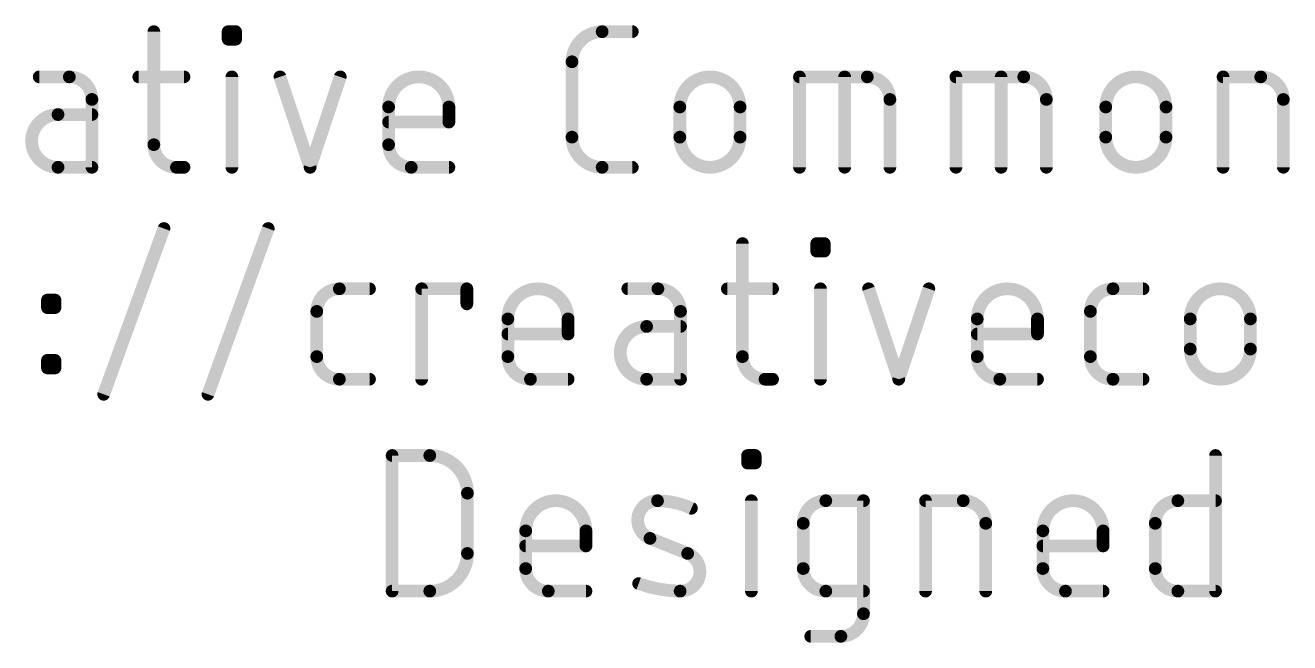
# Model space of a CAD drawing. Extents: x -27.9 to 58.7, y -19.6 to 25.5.
# Drawn here: x -0.51 to 14.65, y -19.59 to -12.19 of the extents above; entities that cross this region are included whole.
import ezdxf

# ---------------------------------------------------------------- set-up
doc = ezdxf.new("R2010")
doc.units = 0
doc.layers.add('51', color=53, linetype='CONTINUOUS')

msp = doc.modelspace()

# ---------------------------------------------------------------- linework, layer by layer
at = {"layer": '51', "const_width": 0.1524}
for points in [[(1.0297, -12.2682), (1.0297, -13.6229)], [(1.9201, -12.3585), (1.9201, -12.2682)], [(1.9201, -12.2682), (2.0104, -12.2682)], [(2.0104, -12.2682), (2.0104, -12.3585)], [(6.4041, -12.2682), (6.7653, -12.2682)], [(2.0104, -12.3585), (1.9201, -12.3585)], [(6.0428, -13.5326), (6.0428, -12.6294)], [(0.0162, -12.8101), (-0.345, -12.8101)], [(0.8491, -12.8101), (1.3909, -12.8101)], [(1.9653, -13.8938), (1.9653, -12.8101)], [(2.5419, -12.8101), (2.9031, -13.8938)], [(2.9031, -13.8938), (3.2644, -12.8101)], [(8.7701, -13.8938), (8.7701, -12.8101)], [(8.7701, -12.8101), (9.5829, -12.8101)], [(9.3119, -13.8938), (9.3119, -12.8101)], [(10.6458, -13.8938), (10.6458, -12.8101)], [(10.6458, -12.8101), (11.4586, -12.8101)], [(11.1877, -13.8938), (11.1877, -12.8101)], [(13.8485, -13.8938), (13.8485, -12.8101)], [(13.8485, -12.8101), (14.3, -12.8101)], [(0.2871, -13.8938), (0.2871, -13.081)], [(9.8538, -13.081), (9.8538, -13.8938)], [(11.7296, -13.081), (11.7296, -13.8938)], [(14.571, -13.081), (14.571, -13.8938)], [(0.2871, -13.2616), (-0.1193, -13.2616)], [(3.8445, -13.6229), (3.8445, -13.1713)], [(4.567, -13.1713), (4.567, -13.3519)], [(7.3355, -13.5326), (7.3355, -13.1713)], [(8.058, -13.1713), (8.058, -13.5326)], [(12.4417, -13.5326), (12.4417, -13.1713)], [(13.1642, -13.1713), (13.1642, -13.5326)], [(4.567, -13.3519), (3.8445, -13.3519)], [(-0.1193, -13.8938), (0.2871, -13.8938)], [(1.3006, -13.8938), (1.3909, -13.8938)], [(4.567, -13.8938), (4.1154, -13.8938)], [(6.7653, -13.8938), (6.4041, -13.8938)], [(0.4281, -16.6144), (1.1506, -14.6276)], [(1.6786, -16.6144), (2.4011, -14.6276)], [(8.0862, -14.8082), (8.0862, -16.1629)], [(8.9766, -14.8985), (8.9766, -14.8082)], [(8.9766, -14.8082), (9.0669, -14.8082)], [(9.0669, -14.8985), (8.9766, -14.8985)], [(9.0669, -14.8082), (9.0669, -14.8985)], [(3.2539, -15.3501), (3.6151, -15.3501)], [(4.2402, -16.4338), (4.2402, -15.3501)], [(4.2402, -15.3501), (4.7821, -15.3501)], [(4.7821, -15.3501), (4.7821, -15.5307)], [(7.0727, -15.3501), (6.7115, -15.3501)], [(7.9056, -15.3501), (8.4474, -15.3501)], [(9.0218, -16.4338), (9.0218, -15.3501)], [(9.5984, -15.3501), (9.9597, -16.4338)], [(9.9597, -16.4338), (10.3209, -15.3501)], [(12.5284, -15.3501), (12.8897, -15.3501)], [(-0.2458, -15.5758), (-0.2458, -15.4855)], [(-0.2458, -15.4855), (-0.1555, -15.4855)], [(-0.1555, -15.4855), (-0.1555, -15.5758)], [(-0.1555, -15.5758), (-0.2458, -15.5758)], [(2.983, -16.1629), (2.983, -15.621)], [(7.3437, -16.4338), (7.3437, -15.621)], [(12.2575, -16.1629), (12.2575, -15.621)], [(5.2738, -16.1629), (5.2738, -15.7113)], [(5.9963, -15.7113), (5.9963, -15.8919)], [(7.3437, -15.8016), (6.9373, -15.8016)], [(10.901, -16.1629), (10.901, -15.7113)], [(11.6235, -15.7113), (11.6235, -15.8919)], [(13.4541, -16.0726), (13.4541, -15.7113)], [(14.1766, -15.7113), (14.1766, -16.0726)], [(5.9963, -15.8919), (5.2738, -15.8919)], [(11.6235, -15.8919), (10.901, -15.8919)], [(-0.2458, -16.2983), (-0.2458, -16.208)], [(-0.2458, -16.208), (-0.1555, -16.208)], [(-0.1555, -16.208), (-0.1555, -16.2983)], [(-0.1555, -16.2983), (-0.2458, -16.2983)], [(3.6151, -16.4338), (3.2539, -16.4338)], [(5.9963, -16.4338), (5.5447, -16.4338)], [(6.9373, -16.4338), (7.3437, -16.4338)], [(8.3571, -16.4338), (8.4474, -16.4338)], [(11.6235, -16.4338), (11.1719, -16.4338)], [(12.8897, -16.4338), (12.5284, -16.4338)], [(3.8862, -18.9738), (3.8862, -17.3482)], [(3.8862, -17.3482), (4.3378, -17.3482)], [(8.1483, -17.4385), (8.1483, -17.3482)], [(8.1483, -17.3482), (8.2386, -17.3482)], [(8.2386, -17.3482), (8.2386, -17.4385)], [(13.7578, -17.3482), (13.7578, -18.9738)], [(8.2386, -17.4385), (8.1483, -17.4385)], [(4.7893, -17.7998), (4.7893, -18.5222)], [(8.1935, -18.9738), (8.1935, -17.8901)], [(9.0858, -17.8901), (9.5373, -17.8901)], [(9.5373, -17.8901), (9.5373, -19.2447)], [(10.2811, -18.9738), (10.2811, -17.8901)], [(10.2811, -17.8901), (10.7327, -17.8901)], [(13.3062, -17.8901), (13.7578, -17.8901)], [(5.4875, -18.7029), (5.4875, -18.2513)], [(6.21, -18.2513), (6.21, -18.4319)], [(8.8149, -18.7029), (8.8149, -18.161)], [(11.0036, -18.161), (11.0036, -18.9738)], [(11.6879, -18.7029), (11.6879, -18.2513)], [(12.4104, -18.2513), (12.4104, -18.4319)], [(13.0353, -18.7029), (13.0353, -18.161)], [(7.4293, -18.5222), (6.9777, -18.3416)], [(6.21, -18.4319), (5.4875, -18.4319)], [(12.4104, -18.4319), (11.6879, -18.4319)], [(4.3378, -18.9738), (3.8862, -18.9738)], [(6.21, -18.9738), (5.7585, -18.9738)], [(9.5373, -18.9738), (9.0858, -18.9738)], [(12.4104, -18.9738), (11.9588, -18.9738)], [(13.7578, -18.9738), (13.3062, -18.9738)], [(9.2664, -19.5157), (8.9052, -19.5157)]]:
    msp.add_lwpolyline(points, dxfattribs=at)
at = {"layer": '51'}
for points, const_width in [([(1.0678, -12.2682, 1), (0.9916, -12.2682)], 0.0762), ([(1.9582, -12.2682, 1), (1.882, -12.2682)], 0.0762), ([(1.9201, -12.2301, 1), (1.9201, -12.3063)], 0.0762), ([(2.0485, -12.2682, 1), (1.9723, -12.2682)], 0.0762), ([(2.0104, -12.3063, 1), (2.0104, -12.2301)], 0.0762), ([(6.4041, -12.2682, 0.4142), (6.0428, -12.6294)], 0.1524), ([(6.4041, -12.2301, 1), (6.4041, -12.3063)], 0.0762), ([(6.4041, -12.3063, 1), (6.4041, -12.2301)], 0.0762), ([(6.7653, -12.3063, 1), (6.7653, -12.2301)], 0.0762), ([(1.9201, -12.3204, 1), (1.9201, -12.3966)], 0.0762), ([(1.882, -12.3585, 1), (1.9582, -12.3585)], 0.0762), ([(1.9723, -12.3585, 1), (2.0485, -12.3585)], 0.0762), ([(2.0104, -12.3966, 1), (2.0104, -12.3204)], 0.0762), ([(6.0809, -12.6294, 1), (6.0047, -12.6294)], 0.0762), ([(6.0047, -12.6294, 1), (6.0809, -12.6294)], 0.0762), ([(-0.345, -12.772, 1), (-0.345, -12.8482)], 0.0762), ([(0.2871, -13.081, 0.4142), (0.0162, -12.8101)], 0.1524), ([(0.0162, -12.772, 1), (0.0162, -12.8482)], 0.0762), ([(0.0162, -12.8482, 1), (0.0162, -12.772)], 0.0762), ([(0.8491, -12.772, 1), (0.8491, -12.8482)], 0.0762), ([(1.3909, -12.8482, 1), (1.3909, -12.772)], 0.0762), ([(2.0034, -12.8101, 1), (1.9272, -12.8101)], 0.0762), ([(2.578, -12.798, 1), (2.5058, -12.8221)], 0.0762), ([(3.3005, -12.8221, 1), (3.2282, -12.798)], 0.0762), ([(4.567, -13.1713, 1), (3.8445, -13.1713)], 0.1524), ([(8.058, -13.1713, 1), (7.3355, -13.1713)], 0.1524), ([(8.8082, -12.8101, 1), (8.732, -12.8101)], 0.0762), ([(8.7701, -12.772, 1), (8.7701, -12.8482)], 0.0762), ([(9.35, -12.8101, 1), (9.2738, -12.8101)], 0.0762), ([(9.8538, -13.081, 0.4142), (9.5829, -12.8101)], 0.1524), ([(9.5829, -12.772, 1), (9.5829, -12.8482)], 0.0762), ([(9.5829, -12.8482, 1), (9.5829, -12.772)], 0.0762), ([(10.6839, -12.8101, 1), (10.6077, -12.8101)], 0.0762), ([(10.6458, -12.772, 1), (10.6458, -12.8482)], 0.0762), ([(11.2258, -12.8101, 1), (11.1496, -12.8101)], 0.0762), ([(11.7296, -13.081, 0.4142), (11.4586, -12.8101)], 0.1524), ([(11.4586, -12.772, 1), (11.4586, -12.8482)], 0.0762), ([(11.4586, -12.8482, 1), (11.4586, -12.772)], 0.0762), ([(13.1642, -13.1713, 1), (12.4417, -13.1713)], 0.1524), ([(13.8866, -12.8101, 1), (13.8104, -12.8101)], 0.0762), ([(13.8485, -12.772, 1), (13.8485, -12.8482)], 0.0762), ([(14.571, -13.081, 0.4142), (14.3, -12.8101)], 0.1524), ([(14.3, -12.772, 1), (14.3, -12.8482)], 0.0762), ([(14.3, -12.8482, 1), (14.3, -12.772)], 0.0762), ([(0.3252, -13.081, 1), (0.249, -13.081)], 0.0762), ([(9.8919, -13.081, 1), (9.8157, -13.081)], 0.0762), ([(11.7677, -13.081, 1), (11.6915, -13.081)], 0.0762), ([(14.6091, -13.081, 1), (14.5329, -13.081)], 0.0762), ([(-0.1193, -13.2616, 1), (-0.1193, -13.8938)], 0.1524), ([(-0.1193, -13.2235, 1), (-0.1193, -13.2997)], 0.0762), ([(-0.1193, -13.2997, 1), (-0.1193, -13.2235)], 0.0762), ([(0.249, -13.081, 1), (0.3252, -13.081)], 0.0762), ([(0.2871, -13.2997, 1), (0.2871, -13.2235)], 0.0762), ([(3.8826, -13.1713, 1), (3.8064, -13.1713)], 0.0762), ([(3.8064, -13.1713, 1), (3.8826, -13.1713)], 0.0762), ([(4.6051, -13.1713, 1), (4.5289, -13.1713)], 0.0762), ([(4.5289, -13.1713, 1), (4.6051, -13.1713)], 0.0762), ([(7.3736, -13.1713, 1), (7.2974, -13.1713)], 0.0762), ([(7.2974, -13.1713, 1), (7.3736, -13.1713)], 0.0762), ([(8.0961, -13.1713, 1), (8.0199, -13.1713)], 0.0762), ([(8.0199, -13.1713, 1), (8.0961, -13.1713)], 0.0762), ([(9.8157, -13.081, 1), (9.8919, -13.081)], 0.0762), ([(11.6915, -13.081, 1), (11.7677, -13.081)], 0.0762), ([(12.4798, -13.1713, 1), (12.4036, -13.1713)], 0.0762), ([(12.4036, -13.1713, 1), (12.4798, -13.1713)], 0.0762), ([(13.2023, -13.1713, 1), (13.1261, -13.1713)], 0.0762), ([(13.1261, -13.1713, 1), (13.2023, -13.1713)], 0.0762), ([(14.5329, -13.081, 1), (14.6091, -13.081)], 0.0762), ([(3.8445, -13.3138, 1), (3.8445, -13.39)], 0.0762), ([(4.5289, -13.3519, 1), (4.6051, -13.3519)], 0.0762), ([(4.567, -13.39, 1), (4.567, -13.3138)], 0.0762), ([(6.0428, -13.5326, 0.4142), (6.4041, -13.8938)], 0.1524), ([(6.0809, -13.5326, 1), (6.0047, -13.5326)], 0.0762), ([(7.3355, -13.5326, 1), (8.058, -13.5326)], 0.1524), ([(7.3736, -13.5326, 1), (7.2974, -13.5326)], 0.0762), ([(8.0961, -13.5326, 1), (8.0199, -13.5326)], 0.0762), ([(12.4417, -13.5326, 1), (13.1642, -13.5326)], 0.1524), ([(12.4798, -13.5326, 1), (12.4036, -13.5326)], 0.0762), ([(13.2023, -13.5326, 1), (13.1261, -13.5326)], 0.0762), ([(1.0297, -13.6229, 0.4142), (1.3006, -13.8938)], 0.1524), ([(1.0678, -13.6229, 1), (0.9916, -13.6229)], 0.0762), ([(0.9916, -13.6229, 1), (1.0678, -13.6229)], 0.0762), ([(3.8445, -13.6229, 0.4142), (4.1154, -13.8938)], 0.1524), ([(3.8826, -13.6229, 1), (3.8064, -13.6229)], 0.0762), ([(3.8064, -13.6229, 1), (3.8826, -13.6229)], 0.0762), ([(6.0047, -13.5326, 1), (6.0809, -13.5326)], 0.0762), ([(7.2974, -13.5326, 1), (7.3736, -13.5326)], 0.0762), ([(8.0199, -13.5326, 1), (8.0961, -13.5326)], 0.0762), ([(12.4036, -13.5326, 1), (12.4798, -13.5326)], 0.0762), ([(13.1261, -13.5326, 1), (13.2023, -13.5326)], 0.0762), ([(-0.1193, -13.8557, 1), (-0.1193, -13.9319)], 0.0762), ([(-0.1193, -13.9319, 1), (-0.1193, -13.8557)], 0.0762), ([(0.249, -13.8938, 1), (0.3252, -13.8938)], 0.0762), ([(0.2871, -13.9319, 1), (0.2871, -13.8557)], 0.0762), ([(1.3006, -13.8557, 1), (1.3006, -13.9319)], 0.0762), ([(1.3006, -13.9319, 1), (1.3006, -13.8557)], 0.0762), ([(1.3909, -13.9319, 1), (1.3909, -13.8557)], 0.0762), ([(1.9272, -13.8938, 1), (2.0034, -13.8938)], 0.0762), ([(2.867, -13.8818, 1), (2.9393, -13.9058)], 0.0762), ([(2.867, -13.9058, 1), (2.9393, -13.8818)], 0.0762), ([(4.1154, -13.8557, 1), (4.1154, -13.9319)], 0.0762), ([(4.1154, -13.9319, 1), (4.1154, -13.8557)], 0.0762), ([(4.567, -13.9319, 1), (4.567, -13.8557)], 0.0762), ([(6.4041, -13.8557, 1), (6.4041, -13.9319)], 0.0762), ([(6.4041, -13.9319, 1), (6.4041, -13.8557)], 0.0762), ([(6.7653, -13.9319, 1), (6.7653, -13.8557)], 0.0762), ([(8.732, -13.8938, 1), (8.8082, -13.8938)], 0.0762), ([(9.2738, -13.8938, 1), (9.35, -13.8938)], 0.0762), ([(9.8157, -13.8938, 1), (9.8919, -13.8938)], 0.0762), ([(10.6077, -13.8938, 1), (10.6839, -13.8938)], 0.0762), ([(11.1496, -13.8938, 1), (11.2258, -13.8938)], 0.0762), ([(11.6915, -13.8938, 1), (11.7677, -13.8938)], 0.0762), ([(13.8104, -13.8938, 1), (13.8866, -13.8938)], 0.0762), ([(14.5329, -13.8938, 1), (14.6091, -13.8938)], 0.0762), ([(1.1864, -14.6406, 1), (1.1148, -14.6146)], 0.0762), ([(2.4369, -14.6406, 1), (2.3653, -14.6146)], 0.0762), ([(8.1243, -14.8082, 1), (8.0481, -14.8082)], 0.0762), ([(9.0147, -14.8082, 1), (8.9385, -14.8082)], 0.0762), ([(8.9766, -14.7701, 1), (8.9766, -14.8463)], 0.0762), ([(8.9766, -14.8604, 1), (8.9766, -14.9366)], 0.0762), ([(9.105, -14.8082, 1), (9.0288, -14.8082)], 0.0762), ([(9.0669, -14.8463, 1), (9.0669, -14.7701)], 0.0762), ([(9.0669, -14.9366, 1), (9.0669, -14.8604)], 0.0762), ([(8.9385, -14.8985, 1), (9.0147, -14.8985)], 0.0762), ([(9.0288, -14.8985, 1), (9.105, -14.8985)], 0.0762), ([(3.2539, -15.3501, 0.4142), (2.983, -15.621)], 0.1524), ([(3.2539, -15.312, 1), (3.2539, -15.3882)], 0.0762), ([(3.2539, -15.3882, 1), (3.2539, -15.312)], 0.0762), ([(3.6151, -15.3882, 1), (3.6151, -15.312)], 0.0762), ([(4.2783, -15.3501, 1), (4.2021, -15.3501)], 0.0762), ([(4.2402, -15.312, 1), (4.2402, -15.3882)], 0.0762), ([(4.8202, -15.3501, 1), (4.744, -15.3501)], 0.0762), ([(4.7821, -15.3882, 1), (4.7821, -15.312)], 0.0762), ([(5.9963, -15.7113, 1), (5.2738, -15.7113)], 0.1524), ([(6.7115, -15.312, 1), (6.7115, -15.3882)], 0.0762), ([(7.3437, -15.621, 0.4142), (7.0727, -15.3501)], 0.1524), ([(7.0727, -15.312, 1), (7.0727, -15.3882)], 0.0762), ([(7.0727, -15.3882, 1), (7.0727, -15.312)], 0.0762), ([(7.9056, -15.312, 1), (7.9056, -15.3882)], 0.0762), ([(8.4474, -15.3882, 1), (8.4474, -15.312)], 0.0762), ([(9.0599, -15.3501, 1), (8.9837, -15.3501)], 0.0762), ([(9.6346, -15.338, 1), (9.5623, -15.3621)], 0.0762), ([(10.357, -15.3621, 1), (10.2848, -15.338)], 0.0762), ([(11.6235, -15.7113, 1), (10.901, -15.7113)], 0.1524), ([(12.5284, -15.3501, 0.4142), (12.2575, -15.621)], 0.1524), ([(12.5284, -15.312, 1), (12.5284, -15.3882)], 0.0762), ([(12.5284, -15.3882, 1), (12.5284, -15.312)], 0.0762), ([(12.8897, -15.3882, 1), (12.8897, -15.312)], 0.0762), ([(14.1766, -15.7113, 1), (13.4541, -15.7113)], 0.1524), ([(-0.2077, -15.4855, 1), (-0.2839, -15.4855)], 0.0762), ([(-0.2458, -15.4474, 1), (-0.2458, -15.5236)], 0.0762), ([(-0.1174, -15.4855, 1), (-0.1936, -15.4855)], 0.0762), ([(-0.1555, -15.5236, 1), (-0.1555, -15.4474)], 0.0762), ([(-0.2458, -15.5377, 1), (-0.2458, -15.6139)], 0.0762), ([(-0.2839, -15.5758, 1), (-0.2077, -15.5758)], 0.0762), ([(-0.1936, -15.5758, 1), (-0.1174, -15.5758)], 0.0762), ([(-0.1555, -15.6139, 1), (-0.1555, -15.5377)], 0.0762), ([(3.0211, -15.621, 1), (2.9449, -15.621)], 0.0762), ([(2.9449, -15.621, 1), (3.0211, -15.621)], 0.0762), ([(4.744, -15.5307, 1), (4.8202, -15.5307)], 0.0762), ([(7.3818, -15.621, 1), (7.3056, -15.621)], 0.0762), ([(7.3056, -15.621, 1), (7.3818, -15.621)], 0.0762), ([(12.2956, -15.621, 1), (12.2194, -15.621)], 0.0762), ([(12.2194, -15.621, 1), (12.2956, -15.621)], 0.0762), ([(5.3119, -15.7113, 1), (5.2357, -15.7113)], 0.0762), ([(5.2357, -15.7113, 1), (5.3119, -15.7113)], 0.0762), ([(6.0344, -15.7113, 1), (5.9582, -15.7113)], 0.0762), ([(5.9582, -15.7113, 1), (6.0344, -15.7113)], 0.0762), ([(6.9373, -15.8016, 1), (6.9373, -16.4338)], 0.1524), ([(6.9373, -15.7635, 1), (6.9373, -15.8397)], 0.0762), ([(6.9373, -15.8397, 1), (6.9373, -15.7635)], 0.0762), ([(7.3437, -15.8397, 1), (7.3437, -15.7635)], 0.0762), ([(10.9391, -15.7113, 1), (10.8629, -15.7113)], 0.0762), ([(10.8629, -15.7113, 1), (10.9391, -15.7113)], 0.0762), ([(11.6616, -15.7113, 1), (11.5854, -15.7113)], 0.0762), ([(11.5854, -15.7113, 1), (11.6616, -15.7113)], 0.0762), ([(13.4922, -15.7113, 1), (13.416, -15.7113)], 0.0762), ([(13.416, -15.7113, 1), (13.4922, -15.7113)], 0.0762), ([(14.2147, -15.7113, 1), (14.1385, -15.7113)], 0.0762), ([(14.1385, -15.7113, 1), (14.2147, -15.7113)], 0.0762), ([(5.2738, -15.8538, 1), (5.2738, -15.93)], 0.0762), ([(5.9582, -15.8919, 1), (6.0344, -15.8919)], 0.0762), ([(5.9963, -15.93, 1), (5.9963, -15.8538)], 0.0762), ([(10.901, -15.8538, 1), (10.901, -15.93)], 0.0762), ([(11.5854, -15.8919, 1), (11.6616, -15.8919)], 0.0762), ([(11.6235, -15.93, 1), (11.6235, -15.8538)], 0.0762), ([(13.4541, -16.0726, 1), (14.1766, -16.0726)], 0.1524), ([(13.4922, -16.0726, 1), (13.416, -16.0726)], 0.0762), ([(13.416, -16.0726, 1), (13.4922, -16.0726)], 0.0762), ([(14.2147, -16.0726, 1), (14.1385, -16.0726)], 0.0762), ([(14.1385, -16.0726, 1), (14.2147, -16.0726)], 0.0762), ([(-0.2077, -16.208, 1), (-0.2839, -16.208)], 0.0762), ([(-0.2458, -16.1699, 1), (-0.2458, -16.2461)], 0.0762), ([(-0.1174, -16.208, 1), (-0.1936, -16.208)], 0.0762), ([(-0.1555, -16.2461, 1), (-0.1555, -16.1699)], 0.0762), ([(2.983, -16.1629, 0.4142), (3.2539, -16.4338)], 0.1524), ([(3.0211, -16.1629, 1), (2.9449, -16.1629)], 0.0762), ([(2.9449, -16.1629, 1), (3.0211, -16.1629)], 0.0762), ([(5.2738, -16.1629, 0.4142), (5.5447, -16.4338)], 0.1524), ([(5.3119, -16.1629, 1), (5.2357, -16.1629)], 0.0762), ([(5.2357, -16.1629, 1), (5.3119, -16.1629)], 0.0762), ([(8.0862, -16.1629, 0.4142), (8.3571, -16.4338)], 0.1524), ([(8.1243, -16.1629, 1), (8.0481, -16.1629)], 0.0762), ([(8.0481, -16.1629, 1), (8.1243, -16.1629)], 0.0762), ([(10.901, -16.1629, 0.4142), (11.1719, -16.4338)], 0.1524), ([(10.9391, -16.1629, 1), (10.8629, -16.1629)], 0.0762), ([(10.8629, -16.1629, 1), (10.9391, -16.1629)], 0.0762), ([(12.2575, -16.1629, 0.4142), (12.5284, -16.4338)], 0.1524), ([(12.2956, -16.1629, 1), (12.2194, -16.1629)], 0.0762), ([(12.2194, -16.1629, 1), (12.2956, -16.1629)], 0.0762), ([(-0.2458, -16.2602, 1), (-0.2458, -16.3364)], 0.0762), ([(-0.2839, -16.2983, 1), (-0.2077, -16.2983)], 0.0762), ([(-0.1936, -16.2983, 1), (-0.1174, -16.2983)], 0.0762), ([(-0.1555, -16.3364, 1), (-0.1555, -16.2602)], 0.0762), ([(3.2539, -16.3957, 1), (3.2539, -16.4719)], 0.0762), ([(3.2539, -16.4719, 1), (3.2539, -16.3957)], 0.0762), ([(3.6151, -16.4719, 1), (3.6151, -16.3957)], 0.0762), ([(5.5447, -16.3957, 1), (5.5447, -16.4719)], 0.0762), ([(5.5447, -16.4719, 1), (5.5447, -16.3957)], 0.0762), ([(5.9963, -16.4719, 1), (5.9963, -16.3957)], 0.0762), ([(6.9373, -16.3957, 1), (6.9373, -16.4719)], 0.0762), ([(6.9373, -16.4719, 1), (6.9373, -16.3957)], 0.0762), ([(7.3437, -16.4719, 1), (7.3437, -16.3957)], 0.0762), ([(8.3571, -16.3957, 1), (8.3571, -16.4719)], 0.0762), ([(8.3571, -16.4719, 1), (8.3571, -16.3957)], 0.0762), ([(8.4474, -16.4719, 1), (8.4474, -16.3957)], 0.0762), ([(11.1719, -16.3957, 1), (11.1719, -16.4719)], 0.0762), ([(11.1719, -16.4719, 1), (11.1719, -16.3957)], 0.0762), ([(11.6235, -16.4719, 1), (11.6235, -16.3957)], 0.0762), ([(12.5284, -16.3957, 1), (12.5284, -16.4719)], 0.0762), ([(12.5284, -16.4719, 1), (12.5284, -16.3957)], 0.0762), ([(12.8897, -16.4719, 1), (12.8897, -16.3957)], 0.0762), ([(4.2021, -16.4338, 1), (4.2783, -16.4338)], 0.0762), ([(7.3056, -16.4338, 1), (7.3818, -16.4338)], 0.0762), ([(8.9837, -16.4338, 1), (9.0599, -16.4338)], 0.0762), ([(9.9235, -16.4218, 1), (9.9958, -16.4458)], 0.0762), ([(9.9235, -16.4458, 1), (9.9958, -16.4218)], 0.0762), ([(0.3923, -16.6014, 1), (0.4639, -16.6274)], 0.0762), ([(1.6428, -16.6014, 1), (1.7144, -16.6274)], 0.0762), ([(3.9243, -17.3482, 1), (3.8481, -17.3482)], 0.0762), ([(3.8862, -17.3101, 1), (3.8862, -17.3863)], 0.0762), ([(4.7893, -17.7998, 0.4142), (4.3378, -17.3482)], 0.1524), ([(4.3378, -17.3101, 1), (4.3378, -17.3863)], 0.0762), ([(4.3378, -17.3863, 1), (4.3378, -17.3101)], 0.0762), ([(8.1864, -17.3482, 1), (8.1102, -17.3482)], 0.0762), ([(8.1483, -17.3101, 1), (8.1483, -17.3863)], 0.0762), ([(8.2767, -17.3482, 1), (8.2005, -17.3482)], 0.0762), ([(8.2386, -17.3863, 1), (8.2386, -17.3101)], 0.0762), ([(13.7959, -17.3482, 1), (13.7197, -17.3482)], 0.0762), ([(8.1483, -17.4004, 1), (8.1483, -17.4766)], 0.0762), ([(8.1102, -17.4385, 1), (8.1864, -17.4385)], 0.0762), ([(8.2005, -17.4385, 1), (8.2767, -17.4385)], 0.0762), ([(8.2386, -17.4766, 1), (8.2386, -17.4004)], 0.0762), ([(4.8274, -17.7998, 1), (4.7512, -17.7998)], 0.0762), ([(4.7512, -17.7998, 1), (4.8274, -17.7998)], 0.0762), ([(6.21, -18.2513, 1), (5.4875, -18.2513)], 0.1524), ([(7.068, -17.8901, 0.8318), (6.9777, -18.3416)], 0.1524), ([(7.4744, -17.9804, 0.1026), (7.068, -17.8901)], 0.1524), ([(7.0686, -17.852, 1), (7.0675, -17.9282)], 0.0762), ([(7.0675, -17.9282, 1), (7.0686, -17.852)], 0.0762), ([(8.2316, -17.8901, 1), (8.1554, -17.8901)], 0.0762), ([(9.0858, -17.8901, 0.4142), (8.8149, -18.161)], 0.1524), ([(9.0858, -17.852, 1), (9.0858, -17.9282)], 0.0762), ([(9.0858, -17.9282, 1), (9.0858, -17.852)], 0.0762), ([(9.5755, -17.8901, 1), (9.4992, -17.8901)], 0.0762), ([(9.5373, -17.9282, 1), (9.5373, -17.852)], 0.0762), ([(10.3192, -17.8901, 1), (10.243, -17.8901)], 0.0762), ([(10.2811, -17.852, 1), (10.2811, -17.9282)], 0.0762), ([(11.0036, -18.161, 0.4142), (10.7327, -17.8901)], 0.1524), ([(10.7327, -17.852, 1), (10.7327, -17.9282)], 0.0762), ([(10.7327, -17.9282, 1), (10.7327, -17.852)], 0.0762), ([(12.4104, -18.2513, 1), (11.6879, -18.2513)], 0.1524), ([(13.3062, -17.8901, 0.4142), (13.0353, -18.161)], 0.1524), ([(13.3062, -17.852, 1), (13.3062, -17.9282)], 0.0762), ([(13.3062, -17.9282, 1), (13.3062, -17.852)], 0.0762), ([(13.7578, -17.9282, 1), (13.7578, -17.852)], 0.0762), ([(7.4588, -18.0151, 1), (7.4901, -17.9456)], 0.0762), ([(5.5256, -18.2513, 1), (5.4494, -18.2513)], 0.0762), ([(6.2481, -18.2513, 1), (6.1719, -18.2513)], 0.0762), ([(8.853, -18.161, 1), (8.7768, -18.161)], 0.0762), ([(8.7768, -18.161, 1), (8.853, -18.161)], 0.0762), ([(11.0417, -18.161, 1), (10.9655, -18.161)], 0.0762), ([(10.9655, -18.161, 1), (11.0417, -18.161)], 0.0762), ([(11.726, -18.2513, 1), (11.6498, -18.2513)], 0.0762), ([(12.4485, -18.2513, 1), (12.3723, -18.2513)], 0.0762), ([(13.0734, -18.161, 1), (12.9972, -18.161)], 0.0762), ([(12.9972, -18.161, 1), (13.0734, -18.161)], 0.0762), ([(5.4494, -18.2513, 1), (5.5256, -18.2513)], 0.0762), ([(6.1719, -18.2513, 1), (6.2481, -18.2513)], 0.0762), ([(6.9919, -18.3063, 1), (6.9636, -18.377)], 0.0762), ([(6.9636, -18.377, 1), (6.9919, -18.3062)], 0.0762), ([(11.6498, -18.2513, 1), (11.726, -18.2513)], 0.0762), ([(12.3723, -18.2513, 1), (12.4485, -18.2513)], 0.0762), ([(4.3378, -18.9738, 0.4142), (4.7893, -18.5222)], 0.1524), ([(4.8274, -18.5222, 1), (4.7512, -18.5222)], 0.0762), ([(4.7512, -18.5222, 1), (4.8274, -18.5222)], 0.0762), ([(5.4875, -18.3938, 1), (5.4875, -18.47)], 0.0762), ([(6.1719, -18.4319, 1), (6.2481, -18.4319)], 0.0762), ([(6.21, -18.47, 1), (6.21, -18.3938)], 0.0762), ([(7.3389, -18.9738, 0.8318), (7.4293, -18.5222)], 0.1524), ([(7.4434, -18.4869, 1), (7.4151, -18.5576)], 0.0762), ([(7.4151, -18.5576, 1), (7.4434, -18.4869)], 0.0762), ([(11.6879, -18.3938, 1), (11.6879, -18.47)], 0.0762), ([(12.3723, -18.4319, 1), (12.4485, -18.4319)], 0.0762), ([(12.4104, -18.47, 1), (12.4104, -18.3938)], 0.0762), ([(5.4875, -18.7029, 0.4142), (5.7585, -18.9738)], 0.1524), ([(5.5256, -18.7029, 1), (5.4494, -18.7029)], 0.0762), ([(8.8149, -18.7029, 0.4142), (9.0858, -18.9738)], 0.1524), ([(8.853, -18.7029, 1), (8.7768, -18.7029)], 0.0762), ([(11.6879, -18.7029, 0.4142), (11.9588, -18.9738)], 0.1524), ([(11.726, -18.7029, 1), (11.6498, -18.7029)], 0.0762), ([(13.0353, -18.7029, 0.4142), (13.3062, -18.9738)], 0.1524), ([(13.0734, -18.7029, 1), (12.9972, -18.7029)], 0.0762), ([(5.4494, -18.7029, 1), (5.5256, -18.7029)], 0.0762), ([(8.7768, -18.7029, 1), (8.853, -18.7029)], 0.0762), ([(11.6498, -18.7029, 1), (11.726, -18.7029)], 0.0762), ([(12.9972, -18.7029, 1), (13.0734, -18.7029)], 0.0762), ([(3.8862, -18.9357, 1), (3.8862, -19.0119)], 0.0762), ([(3.8481, -18.9738, 1), (3.9243, -18.9738)], 0.0762), ([(4.3378, -18.9357, 1), (4.3378, -19.0119)], 0.0762), ([(4.3378, -19.0119, 1), (4.3378, -18.9357)], 0.0762), ([(5.7585, -18.9357, 1), (5.7585, -19.0119)], 0.0762), ([(5.7585, -19.0119, 1), (5.7585, -18.9357)], 0.0762), ([(6.21, -19.0119, 1), (6.21, -18.9357)], 0.0762), ([(6.8551, -18.8476, 1), (6.8293, -18.9193)], 0.0762), ([(6.8422, -18.8835, 0.083), (7.3389, -18.9738)], 0.1524), ([(7.3395, -18.9357, 1), (7.3384, -19.0119)], 0.0762), ([(7.3384, -19.0119, 1), (7.3395, -18.9357)], 0.0762), ([(8.1554, -18.9738, 1), (8.2316, -18.9738)], 0.0762), ([(9.0858, -18.9357, 1), (9.0858, -19.0119)], 0.0762), ([(9.0858, -19.0119, 1), (9.0858, -18.9357)], 0.0762), ([(9.5373, -19.0119, 1), (9.5373, -18.9357)], 0.0762), ([(10.243, -18.9738, 1), (10.3192, -18.9738)], 0.0762), ([(10.9655, -18.9738, 1), (11.0417, -18.9738)], 0.0762), ([(11.9588, -18.9357, 1), (11.9588, -19.0119)], 0.0762), ([(11.9588, -19.0119, 1), (11.9588, -18.9357)], 0.0762), ([(12.4104, -19.0119, 1), (12.4104, -18.9357)], 0.0762), ([(13.3062, -18.9357, 1), (13.3062, -19.0119)], 0.0762), ([(13.3062, -19.0119, 1), (13.3062, -18.9357)], 0.0762), ([(13.7197, -18.9738, 1), (13.7959, -18.9738)], 0.0762), ([(13.7578, -19.0119, 1), (13.7578, -18.9357)], 0.0762), ([(9.2664, -19.5157, 0.4142), (9.5373, -19.2447)], 0.1524), ([(9.5755, -19.2447, 1), (9.4992, -19.2447)], 0.0762), ([(9.4992, -19.2447, 1), (9.5755, -19.2447)], 0.0762), ([(8.9052, -19.4776, 1), (8.9052, -19.5538)], 0.0762), ([(9.2664, -19.4776, 1), (9.2664, -19.5538)], 0.0762), ([(9.2664, -19.5538, 1), (9.2664, -19.4776)], 0.0762)]:
    msp.add_lwpolyline(points, format="xyb", dxfattribs=dict(at, const_width=const_width))

doc.saveas('drawing.dxf')
